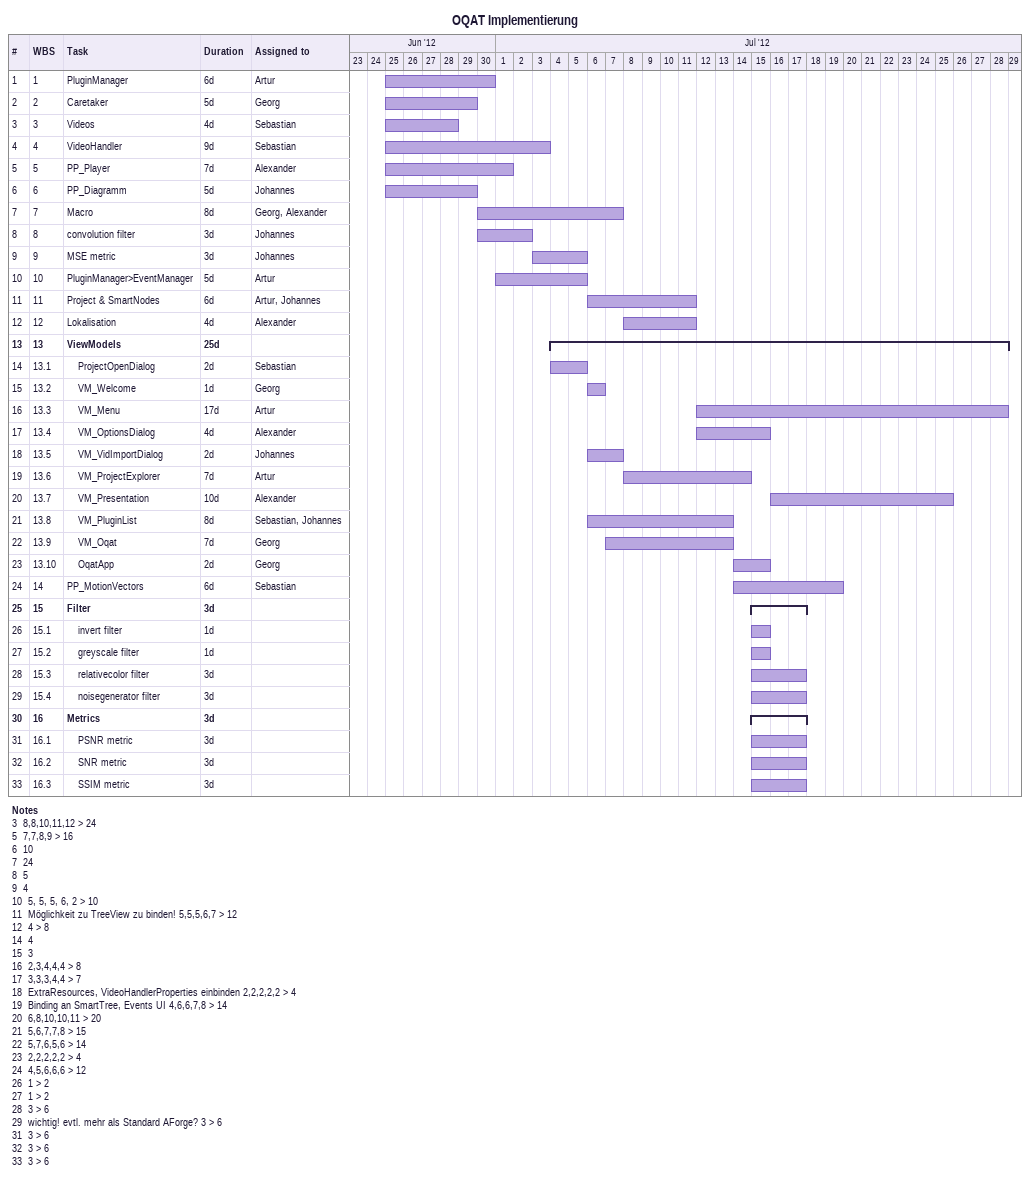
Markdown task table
OQAT Implementierung

| ID | WBS | Task | Duration | Start | Finish | Resources |
|---|---|---|---|---|---|---|
| 1 | 1 | PluginManager | 6d | 2012-06-25 | 2012-06-30 | Artur |
| 2 | 2 | Caretaker | 5d | 2012-06-25 | 2012-06-29 | Georg |
| 3 | 3 | Videos | 4d | 2012-06-25 | 2012-06-28 | Sebastian |
| 4 | 4 | VideoHandler | 9d | 2012-06-25 | 2012-07-03 | Sebastian |
| 5 | 5 | PP_Player | 7d | 2012-06-25 | 2012-07-01 | Alexander |
| 6 | 6 | PP_Diagramm | 5d | 2012-06-25 | 2012-06-29 | Johannes |
| 7 | 7 | Macro | 8d | 2012-06-30 | 2012-07-07 | Georg, Alexander |
| 8 | 8 | convolution filter | 3d | 2012-06-30 | 2012-07-02 | Johannes |
| 9 | 9 | MSE metric | 3d | 2012-07-03 | 2012-07-05 | Johannes |
| 10 | 10 | PluginManager>EventManager | 5d | 2012-07-01 | 2012-07-05 | Artur |
| 11 | 11 | Project & SmartNodes | 6d | 2012-07-06 | 2012-07-11 | Artur, Johannes |
| 12 | 12 | Lokalisation | 4d | 2012-07-08 | 2012-07-11 | Alexander |
| 13 | 13 | **ViewModels** | 25d | 2012-07-04 | 2012-07-28 |  |
| 14 | 13.1 | ProjectOpenDialog | 2d | 2012-07-04 | 2012-07-05 | Sebastian |
| 15 | 13.2 | VM_Welcome | 1d | 2012-07-06 | 2012-07-06 | Georg |
| 16 | 13.3 | VM_Menu | 17d | 2012-07-12 | 2012-07-28 | Artur |
| 17 | 13.4 | VM_OptionsDialog | 4d | 2012-07-12 | 2012-07-15 | Alexander |
| 18 | 13.5 | VM_VidImportDialog | 2d | 2012-07-06 | 2012-07-07 | Johannes |
| 19 | 13.6 | VM_ProjectExplorer | 7d | 2012-07-08 | 2012-07-14 | Artur |
| 20 | 13.7 | VM_Presentation | 10d | 2012-07-16 | 2012-07-25 | Alexander |
| 21 | 13.8 | VM_PluginList | 8d | 2012-07-06 | 2012-07-13 | Sebastian, Johannes |
| 22 | 13.9 | VM_Oqat | 7d | 2012-07-07 | 2012-07-13 | Georg |
| 23 | 13.10 | OqatApp | 2d | 2012-07-14 | 2012-07-15 | Georg |
| 24 | 14 | PP_MotionVectors | 6d | 2012-07-14 | 2012-07-19 | Sebastian |
| 25 | 15 | **Filter** | 3d | 2012-07-15 | 2012-07-17 |  |
| 26 | 15.1 | invert filter | 1d | 2012-07-15 | 2012-07-15 |  |
| 27 | 15.2 | greyscale filter | 1d | 2012-07-15 | 2012-07-15 |  |
| 28 | 15.3 | relativecolor filter | 3d | 2012-07-15 | 2012-07-17 |  |
| 29 | 15.4 | noisegenerator filter | 3d | 2012-07-15 | 2012-07-17 |  |
| 30 | 16 | **Metrics** | 3d | 2012-07-15 | 2012-07-17 |  |
| 31 | 16.1 | PSNR metric | 3d | 2012-07-15 | 2012-07-17 |  |
| 32 | 16.2 | SNR metric | 3d | 2012-07-15 | 2012-07-17 |  |
| 33 | 16.3 | SSIM metric | 3d | 2012-07-15 | 2012-07-17 |  |

Notes
- 3: 8,8,10,11,12 > 24
- 5: 7,7,8,9 > 16
- 6: 10
- 7: 24
- 8: 5
- 9: 4
- 10: 5, 5, 5, 6, 2 > 10
- 11: Möglichkeit zu TreeView zu binden! 5,5,5,6,7 > 12
- 12: 4 > 8
- 14: 4
- 15: 3
- 16: 2,3,4,4,4 > 8
- 17: 3,3,3,4,4 > 7
- 18: ExtraResources, VideoHandlerProperties einbinden 2,2,2,2,2 > 4
- 19: Binding an SmartTree, Events UI 4,6,6,7,8 > 14
- 20: 6,8,10,10,11 > 20
- 21: 5,6,7,7,8 > 15
- 22: 5,7,6,5,6 > 14
- 23: 2,2,2,2,2 > 4
- 24: 4,5,6,6,6 > 12
- 26: 1 > 2
- 27: 1 > 2
- 28: 3 > 6
- 29: wichtig! evtl. mehr als Standard AForge? 3 > 6
- 31: 3 > 6
- 32: 3 > 6
- 33: 3 > 6
